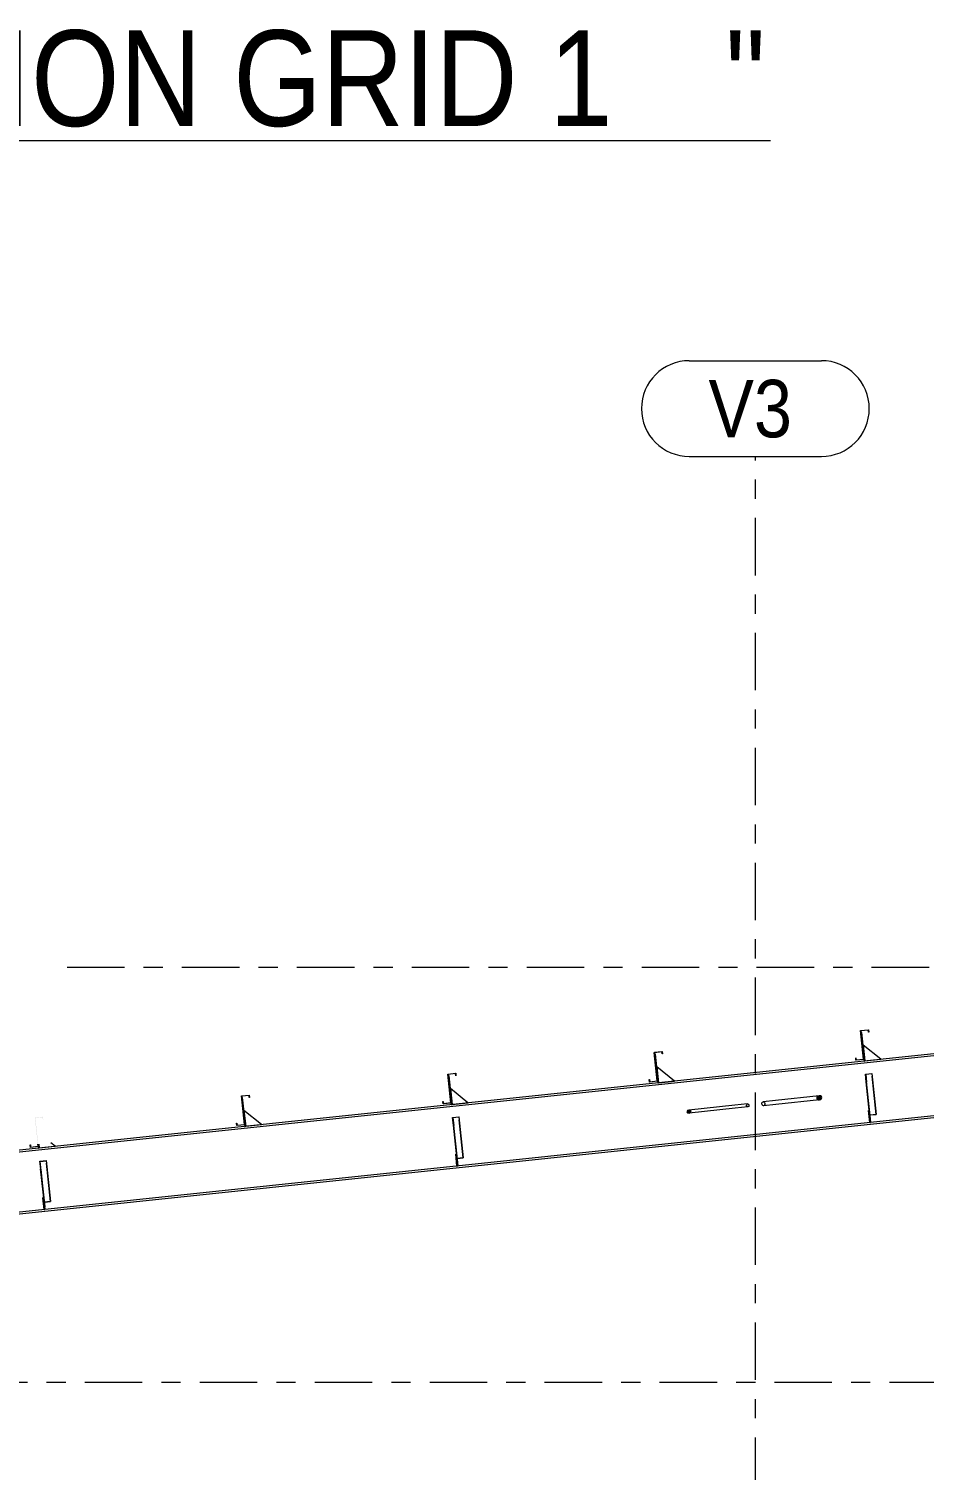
# Model space of a CAD drawing. Header units: millimetres. Extents: x -49 to 773, y -79 to 495.
# Drawn here: x 257.1 to 303.8, y 87.3 to 162.5 of the extents above; entities that cross this region are included whole.
import ezdxf

# ---------------------------------------------------------------- set-up
doc = ezdxf.new("R2010")
doc.units = ezdxf.units.MM
for name, pattern in [('XKITLINE00', [0]), ('XKITLINE02', [4, 2, -2]), ('XKITLINE03', [6, 3, -1, 1, -1])]:
    doc.linetypes.add(name, pattern=pattern)
for name, color, linetype, lineweight in [('OtherObjectType', 7, 'Continuous', 0), ('Part', 2, 'Continuous', 0), ('S-grid', 1, 'Continuous', 0)]:
    doc.layers.add(name, color=color, linetype=linetype, lineweight=lineweight)
doc.styles.add('ARIAL', font='ARIAL.TTF')

# ---------------------------------------------------------------- blocks, each defined once
blk = doc.blocks.new('*A9')
at = {"layer": 'Part'}
blk.add_hatch(color=3, dxfattribs=at).paths.add_polyline_path([(257.651, 103.422), (257.983, 103.457), (257.985, 103.436), (257.67, 103.403), (257.712, 103.004), (257.696, 103.002)], flags=17)
blk = doc.blocks.new('*A27')
at = {"layer": 'Part'}
blk.add_hatch(color=3, dxfattribs=at).paths.add_polyline_path([(257.397, 105.691), (257.811, 105.734), (257.825, 105.61), (257.81, 105.609), (257.798, 105.718), (257.414, 105.677), (257.571, 104.184), (257.157, 104.14), (257.144, 104.265), (257.159, 104.266), (257.17, 104.157), (257.555, 104.197)], flags=17)
blk = doc.blocks.new('*A28')
at = {"layer": 'Part'}
blk.add_hatch(color=3, dxfattribs=at).paths.add_polyline_path([(257.397, 105.691), (257.811, 105.734), (257.825, 105.61), (257.81, 105.609), (257.798, 105.718), (257.414, 105.677), (257.571, 104.184), (257.157, 104.14), (257.144, 104.265), (257.159, 104.266), (257.17, 104.157), (257.555, 104.197)], flags=17)
blk = doc.blocks.new('*A84')
at = {"layer": 'Part'}
blk.add_hatch(color=3, dxfattribs=at).paths.add_polyline_path([(291.524, 106.089), (291.603, 106.073), (291.641, 106.018), (291.616, 105.956), (291.542, 105.924), (291.463, 105.94), (291.425, 105.995), (291.45, 106.057)], flags=17)
blk = doc.blocks.new('*A85')
at = {"layer": 'Part'}
blk.add_hatch(color=3, dxfattribs=at).paths.add_polyline_path([(279.199, 105.695), (279.53, 105.73), (279.532, 105.709), (279.217, 105.675), (279.259, 105.277), (279.243, 105.275)], flags=17)
blk = doc.blocks.new('*A86')
at = {"layer": 'Part'}
blk.add_hatch(color=3, dxfattribs=at).paths.add_polyline_path([(300.746, 107.967), (301.077, 108.002), (301.079, 107.981), (300.765, 107.948), (300.807, 107.549), (300.79, 107.547)], flags=17)
blk = doc.blocks.new('*A91')
at = {"layer": 'Part'}
blk.add_hatch(color=3, dxfattribs=at).paths.add_polyline_path([(298.393, 106.821), (298.445, 106.788), (298.468, 106.738), (298.456, 106.684), (298.412, 106.641), (298.347, 106.62), (298.279, 106.627), (298.227, 106.66), (298.204, 106.71), (298.216, 106.764), (298.261, 106.807), (298.325, 106.828)], flags=17)
blk = doc.blocks.new('*A95')
at = {"layer": 'Part'}
blk.add_hatch(color=3, dxfattribs=at).paths.add_polyline_path([(300.491, 110.236), (300.906, 110.28), (300.919, 110.156), (300.904, 110.154), (300.892, 110.263), (300.508, 110.223), (300.665, 108.729), (300.251, 108.686), (300.238, 108.81), (300.253, 108.812), (300.264, 108.702), (300.649, 108.743)], flags=17)
blk = doc.blocks.new('*A96')
at = {"layer": 'Part'}
blk.add_hatch(color=3, dxfattribs=at).paths.add_polyline_path([(300.491, 110.236), (300.906, 110.28), (300.919, 110.156), (300.904, 110.154), (300.892, 110.263), (300.508, 110.223), (300.665, 108.729), (300.251, 108.686), (300.238, 108.81), (300.253, 108.812), (300.264, 108.702), (300.649, 108.743)], flags=17)
blk = doc.blocks.new('*A97')
at = {"layer": 'Part'}
blk.add_hatch(color=3, dxfattribs=at).paths.add_polyline_path([(289.718, 109.1), (290.132, 109.144), (290.145, 109.019), (290.13, 109.018), (290.119, 109.127), (289.734, 109.086), (289.892, 107.593), (289.477, 107.549), (289.464, 107.674), (289.479, 107.675), (289.491, 107.566), (289.875, 107.606)], flags=17)
blk = doc.blocks.new('*A98')
at = {"layer": 'Part'}
blk.add_hatch(color=3, dxfattribs=at).paths.add_polyline_path([(289.718, 109.1), (290.132, 109.144), (290.145, 109.019), (290.13, 109.018), (290.119, 109.127), (289.734, 109.086), (289.892, 107.593), (289.477, 107.549), (289.464, 107.674), (289.479, 107.675), (289.491, 107.566), (289.875, 107.606)], flags=17)
blk = doc.blocks.new('*A99')
at = {"layer": 'Part'}
blk.add_hatch(color=3, dxfattribs=at).paths.add_polyline_path([(278.944, 107.963), (279.359, 108.007), (279.372, 107.883), (279.357, 107.881), (279.345, 107.991), (278.961, 107.95), (279.118, 106.457), (278.704, 106.413), (278.691, 106.537), (278.706, 106.539), (278.717, 106.43), (279.102, 106.47)], flags=17)
blk = doc.blocks.new('*A100')
at = {"layer": 'Part'}
blk.add_hatch(color=3, dxfattribs=at).paths.add_polyline_path([(278.944, 107.963), (279.359, 108.007), (279.372, 107.883), (279.357, 107.881), (279.345, 107.991), (278.961, 107.95), (279.118, 106.457), (278.704, 106.413), (278.691, 106.537), (278.706, 106.539), (278.717, 106.43), (279.102, 106.47)], flags=17)
blk = doc.blocks.new('*A101')
at = {"layer": 'Part'}
blk.add_hatch(color=3, dxfattribs=at).paths.add_polyline_path([(268.171, 106.827), (268.585, 106.871), (268.598, 106.746), (268.583, 106.745), (268.572, 106.854), (268.187, 106.814), (268.345, 105.32), (267.93, 105.277), (267.917, 105.401), (267.932, 105.403), (267.944, 105.293), (268.328, 105.334)], flags=17)
blk = doc.blocks.new('*A102')
at = {"layer": 'Part'}
blk.add_hatch(color=3, dxfattribs=at).paths.add_polyline_path([(268.171, 106.827), (268.585, 106.871), (268.598, 106.746), (268.583, 106.745), (268.572, 106.854), (268.187, 106.814), (268.345, 105.32), (267.93, 105.277), (267.917, 105.401), (267.932, 105.403), (267.944, 105.293), (268.328, 105.334)], flags=17)
blk = doc.blocks.new('*A398')
at = {"layer": 'S-grid', "color": 1, "linetype": 'XKITLINE03', "lineweight": 0}
blk.add_line((259.068, 113.542), (435.099, 113.542), dxfattribs=at)
blk = doc.blocks.new('*A399')
at = {"layer": 'S-grid', "color": 1, "linetype": 'XKITLINE03', "lineweight": 0}
blk.add_line((-10, 91.875), (568.216, 91.875), dxfattribs=at)
blk = doc.blocks.new('*A401')
at = {"layer": 'Part', "color": 2, "linetype": 'XKITLINE00', "lineweight": 0}
for p, q in [((312.084, 109.85), (239.45, 102.189)), ((312.095, 109.742), (239.462, 102.081)), ((312.093, 109.767), (312.095, 109.742)), ((312.422, 106.643), (247.476, 99.793)), ((312.434, 106.535), (247.487, 99.685)), ((312.422, 106.643), (312.434, 106.535)), ((247.145, 99.758), (239.788, 98.982)), ((247.156, 99.65), (239.8, 98.874))]:
    blk.add_line(p, q, dxfattribs=at)
at = {"layer": 'Part', "color": 7, "linetype": 'XKITLINE02', "lineweight": 0}
for p, q in [((312.084, 109.85), (312.093, 109.767)), ((312.095, 109.742), (312.422, 106.643)), ((239.45, 102.189), (239.8, 98.874)), ((247.476, 99.793), (247.145, 99.758)), ((247.487, 99.685), (247.156, 99.65))]:
    blk.add_line(p, q, dxfattribs=at)
blk = doc.blocks.new('*A489')
at = {"layer": 'Part', "color": 7, "linetype": 'XKITLINE02', "lineweight": 0}
for p, q in [((257.559, 104.3), (257.571, 104.184)), ((257.58, 104.101), (257.621, 104.106))]:
    blk.add_line(p, q, dxfattribs=at)
at = {"layer": 'Part', "color": 2, "linetype": 'XKITLINE00', "lineweight": 0}
for p, q in [((257.571, 104.184), (257.58, 104.101)), ((257.621, 104.106), (257.6, 104.304))]:
    blk.add_line(p, q, dxfattribs=at)
blk = doc.blocks.new('*A490')
at = {"layer": 'Part', "color": 7, "linetype": 'XKITLINE02', "lineweight": 0}
for p, q in [((257.853, 101.515), (257.811, 101.511)), ((257.811, 101.511), (257.877, 100.89)), ((257.918, 100.894), (257.853, 101.515)), ((257.864, 101.014), (257.905, 101.018)), ((257.877, 100.89), (257.918, 100.894))]:
    blk.add_line(p, q, dxfattribs=at)
blk = doc.blocks.new('*A491')
at = {"layer": 'Part', "color": 2, "linetype": 'XKITLINE00', "lineweight": 0}
for p, q in [((257.811, 101.511), (257.853, 101.515)), ((257.877, 100.89), (257.811, 101.511)), ((257.88, 101.256), (257.918, 100.894))]:
    blk.add_line(p, q, dxfattribs=at)
at = {"layer": 'Part', "color": 7, "linetype": 'XKITLINE02', "lineweight": 0}
for p, q in [((257.853, 101.515), (257.88, 101.256)), ((257.864, 101.014), (257.905, 101.018)), ((257.918, 100.894), (257.877, 100.89))]:
    blk.add_line(p, q, dxfattribs=at)
blk = doc.blocks.new('*A492')
at = {"layer": 'Part', "color": 7, "linetype": 'XKITLINE02', "lineweight": 0}
for p, q in [((257.903, 101.034), (257.651, 103.422)), ((257.92, 101.035), (257.67, 103.403)), ((258.209, 101.317), (257.983, 103.457)), ((257.876, 101.295), (258.207, 101.33)), ((257.894, 101.284), (258.209, 101.317)), ((257.903, 101.034), (257.92, 101.035))]:
    blk.add_line(p, q, dxfattribs=at)
blk = doc.blocks.new('*A493')
at = {"layer": 'Part', "color": 2, "linetype": 'XKITLINE00', "lineweight": 0}
for p, q in [((257.651, 103.422), (257.983, 103.457)), ((257.696, 103.002), (257.651, 103.422)), ((257.67, 103.403), (257.985, 103.436)), ((257.92, 101.035), (257.67, 103.403)), ((257.983, 103.457), (258.209, 101.317)), ((257.696, 103.002), (257.712, 103.004)), ((257.696, 103.002), (257.88, 101.256)), ((257.894, 101.284), (258.209, 101.317)), ((257.903, 101.034), (257.92, 101.035))]:
    blk.add_line(p, q, dxfattribs=at)
at = {"layer": 'Part', "color": 7, "linetype": 'XKITLINE02', "lineweight": 0}
for p, q in [((257.876, 101.295), (258.207, 101.33)), ((257.88, 101.256), (257.903, 101.034))]:
    blk.add_line(p, q, dxfattribs=at)
blk = doc.blocks.new('*A496')
at = {"layer": 'Part', "color": 7, "linetype": 'XKITLINE02', "lineweight": 0}
for p, q in [((257.6, 104.304), (257.621, 104.106)), ((257.621, 104.106), (258.45, 104.193))]:
    blk.add_line(p, q, dxfattribs=at)
at = {"layer": 'Part', "color": 2, "linetype": 'XKITLINE00', "lineweight": 0}
blk.add_line((258.45, 104.193), (258.23, 104.371), dxfattribs=at)
blk = doc.blocks.new('*A578')
at = {"layer": 'Part', "color": 2, "linetype": 'XKITLINE00', "lineweight": 0}
for p, q in [((257.144, 104.265), (257.159, 104.266)), ((257.144, 104.256), (257.144, 104.265)), ((257.157, 104.14), (257.144, 104.256)), ((257.571, 104.184), (257.157, 104.14)), ((257.159, 104.266), (257.159, 104.258)), ((257.159, 104.258), (257.17, 104.157)), ((257.17, 104.157), (257.555, 104.197)), ((257.555, 104.197), (257.544, 104.298)), ((257.559, 104.3), (257.571, 104.184))]:
    blk.add_line(p, q, dxfattribs=at)
blk = doc.blocks.new('*A579')
at = {"layer": 'Part', "color": 2, "linetype": 'XKITLINE00', "lineweight": 0}
for p, q in [((257.144, 104.265), (257.159, 104.266)), ((257.144, 104.256), (257.144, 104.265)), ((257.157, 104.14), (257.144, 104.256)), ((257.571, 104.184), (257.157, 104.14)), ((257.159, 104.266), (257.159, 104.258)), ((257.159, 104.258), (257.17, 104.157)), ((257.17, 104.157), (257.555, 104.197)), ((257.555, 104.197), (257.544, 104.298)), ((257.559, 104.3), (257.571, 104.184))]:
    blk.add_line(p, q, dxfattribs=at)
blk = doc.blocks.new('*A684')
at = {"layer": 'S-grid', "color": 1, "linetype": 'XKITLINE03', "lineweight": 0}
blk.add_line((295, -10), (295, 140.208), dxfattribs=at)
at = {"layer": 'S-grid', "color": 3, "style": 'ARIAL', "width": 0.85}
blk.add_text('V3', height=3, dxfattribs=at).set_placement((292.553, 141.208))
blk = doc.blocks.new('*A780')
at = {"layer": 'Part', "color": 2, "linetype": 'XKITLINE00', "lineweight": 0}
for p, q in [((268.171, 106.827), (268.585, 106.871)), ((268.572, 106.854), (268.187, 106.814)), ((268.583, 106.745), (268.572, 106.854)), ((268.585, 106.871), (268.598, 106.746)), ((268.328, 105.334), (268.171, 106.827)), ((268.187, 106.814), (268.345, 105.32)), ((268.598, 106.746), (268.583, 106.745)), ((267.917, 105.401), (267.932, 105.403)), ((267.93, 105.277), (267.917, 105.401)), ((267.932, 105.403), (267.944, 105.293)), ((268.345, 105.32), (267.93, 105.277)), ((267.944, 105.293), (268.328, 105.334))]:
    blk.add_line(p, q, dxfattribs=at)
blk = doc.blocks.new('*A781')
at = {"layer": 'Part', "color": 2, "linetype": 'XKITLINE00', "lineweight": 0}
for p, q in [((293.928, 106.343), (291.524, 106.089)), ((293.945, 106.177), (291.542, 105.924)), ((291.45, 106.057), (291.425, 105.995)), ((291.425, 105.995), (291.463, 105.94)), ((291.524, 106.089), (291.45, 106.057)), ((291.463, 105.94), (291.542, 105.924)), ((291.603, 106.073), (291.524, 106.089)), ((291.542, 105.924), (291.616, 105.956)), ((291.641, 106.018), (291.603, 106.073)), ((291.616, 105.956), (291.641, 106.018))]:
    blk.add_line(p, q, dxfattribs=at)
at = {"layer": 'Part', "color": 7, "linetype": 'XKITLINE02', "lineweight": 0}
for p, q in [((294.594, 106.413), (293.928, 106.343)), ((294.612, 106.247), (293.945, 106.177)), ((294.539, 106.324), (294.552, 106.384)), ((294.564, 106.267), (294.539, 106.324)), ((294.552, 106.384), (294.594, 106.413)), ((294.612, 106.247), (294.564, 106.267)), ((294.594, 106.413), (294.642, 106.394)), ((294.654, 106.276), (294.612, 106.247)), ((294.642, 106.394), (294.666, 106.337)), ((294.666, 106.337), (294.654, 106.276))]:
    blk.add_line(p, q, dxfattribs=at)
blk = doc.blocks.new('*A782')
at = {"layer": 'Part', "color": 2, "linetype": 'XKITLINE00', "lineweight": 0}
blk.add_line((269.224, 105.329), (268.307, 106.071), dxfattribs=at)
at = {"layer": 'Part', "color": 7, "linetype": 'XKITLINE02', "lineweight": 0}
for p, q in [((268.307, 106.071), (268.395, 105.242)), ((268.395, 105.242), (269.224, 105.329))]:
    blk.add_line(p, q, dxfattribs=at)
blk = doc.blocks.new('*A783')
at = {"layer": 'Part', "color": 2, "linetype": 'XKITLINE00', "lineweight": 0}
for p, q in [((268.237, 106.734), (268.196, 106.729)), ((268.395, 105.242), (268.237, 106.734)), ((268.345, 105.32), (268.353, 105.237))]:
    blk.add_line(p, q, dxfattribs=at)
at = {"layer": 'Part', "color": 7, "linetype": 'XKITLINE02', "lineweight": 0}
for p, q in [((268.196, 106.729), (268.345, 105.32)), ((268.353, 105.237), (268.395, 105.242))]:
    blk.add_line(p, q, dxfattribs=at)
blk = doc.blocks.new('*A784')
at = {"layer": 'Part', "color": 2, "linetype": 'XKITLINE00', "lineweight": 0}
blk.add_line((279.997, 106.466), (279.081, 107.207), dxfattribs=at)
at = {"layer": 'Part', "color": 7, "linetype": 'XKITLINE02', "lineweight": 0}
for p, q in [((279.081, 107.207), (279.168, 106.378)), ((279.168, 106.378), (279.997, 106.466))]:
    blk.add_line(p, q, dxfattribs=at)
blk = doc.blocks.new('*A785')
at = {"layer": 'Part', "color": 2, "linetype": 'XKITLINE00', "lineweight": 0}
for p, q in [((279.011, 107.87), (278.97, 107.866)), ((279.168, 106.378), (279.011, 107.87)), ((279.118, 106.457), (279.127, 106.374))]:
    blk.add_line(p, q, dxfattribs=at)
at = {"layer": 'Part', "color": 7, "linetype": 'XKITLINE02', "lineweight": 0}
for p, q in [((278.97, 107.866), (279.118, 106.457)), ((279.127, 106.374), (279.168, 106.378))]:
    blk.add_line(p, q, dxfattribs=at)
blk = doc.blocks.new('*A786')
at = {"layer": 'Part', "color": 7, "linetype": 'XKITLINE02', "lineweight": 0}
for p, q in [((279.4, 103.788), (279.358, 103.784)), ((279.358, 103.784), (279.424, 103.162)), ((279.465, 103.167), (279.4, 103.788)), ((279.411, 103.287), (279.452, 103.291)), ((279.424, 103.162), (279.465, 103.167))]:
    blk.add_line(p, q, dxfattribs=at)
blk = doc.blocks.new('*A787')
at = {"layer": 'Part', "color": 2, "linetype": 'XKITLINE00', "lineweight": 0}
for p, q in [((279.358, 103.784), (279.4, 103.788)), ((279.424, 103.162), (279.358, 103.784)), ((279.427, 103.528), (279.465, 103.167))]:
    blk.add_line(p, q, dxfattribs=at)
at = {"layer": 'Part', "color": 7, "linetype": 'XKITLINE02', "lineweight": 0}
for p, q in [((279.4, 103.788), (279.427, 103.528)), ((279.411, 103.287), (279.452, 103.291)), ((279.465, 103.167), (279.424, 103.162))]:
    blk.add_line(p, q, dxfattribs=at)
blk = doc.blocks.new('*A788')
at = {"layer": 'Part', "color": 7, "linetype": 'XKITLINE02', "lineweight": 0}
for p, q in [((279.451, 103.306), (279.199, 105.695)), ((279.467, 103.308), (279.217, 105.675)), ((279.756, 103.59), (279.53, 105.73)), ((279.423, 103.568), (279.754, 103.603)), ((279.441, 103.557), (279.756, 103.59)), ((279.451, 103.306), (279.467, 103.308))]:
    blk.add_line(p, q, dxfattribs=at)
blk = doc.blocks.new('*A789')
at = {"layer": 'Part', "color": 2, "linetype": 'XKITLINE00', "lineweight": 0}
for p, q in [((279.199, 105.695), (279.53, 105.73)), ((279.243, 105.275), (279.199, 105.695)), ((279.532, 105.709), (279.217, 105.675)), ((279.217, 105.675), (279.259, 105.277)), ((279.53, 105.73), (279.756, 103.59)), ((279.259, 105.277), (279.243, 105.275)), ((279.243, 105.275), (279.427, 103.528)), ((279.467, 103.308), (279.259, 105.277)), ((279.441, 103.557), (279.756, 103.59)), ((279.451, 103.306), (279.467, 103.308))]:
    blk.add_line(p, q, dxfattribs=at)
at = {"layer": 'Part', "color": 7, "linetype": 'XKITLINE02', "lineweight": 0}
for p, q in [((279.423, 103.568), (279.754, 103.603)), ((279.427, 103.528), (279.451, 103.306))]:
    blk.add_line(p, q, dxfattribs=at)
blk = doc.blocks.new('*A790')
at = {"layer": 'Part', "color": 2, "linetype": 'XKITLINE00', "lineweight": 0}
blk.add_line((290.771, 107.602), (289.855, 108.343), dxfattribs=at)
at = {"layer": 'Part', "color": 7, "linetype": 'XKITLINE02', "lineweight": 0}
for p, q in [((289.855, 108.343), (289.942, 107.515)), ((289.942, 107.515), (290.771, 107.602))]:
    blk.add_line(p, q, dxfattribs=at)
blk = doc.blocks.new('*A791')
at = {"layer": 'Part', "color": 2, "linetype": 'XKITLINE00', "lineweight": 0}
for p, q in [((289.785, 109.006), (289.743, 109.002)), ((289.942, 107.515), (289.785, 109.006)), ((289.892, 107.593), (289.901, 107.51))]:
    blk.add_line(p, q, dxfattribs=at)
at = {"layer": 'Part', "color": 7, "linetype": 'XKITLINE02', "lineweight": 0}
for p, q in [((289.743, 109.002), (289.892, 107.593)), ((289.901, 107.51), (289.942, 107.515))]:
    blk.add_line(p, q, dxfattribs=at)
blk = doc.blocks.new('*A792')
at = {"layer": 'Part', "color": 2, "linetype": 'XKITLINE00', "lineweight": 0}
blk.add_line((301.544, 108.738), (300.628, 109.48), dxfattribs=at)
at = {"layer": 'Part', "color": 7, "linetype": 'XKITLINE02', "lineweight": 0}
for p, q in [((300.628, 109.48), (300.716, 108.651)), ((300.716, 108.651), (301.544, 108.738))]:
    blk.add_line(p, q, dxfattribs=at)
blk = doc.blocks.new('*A793')
at = {"layer": 'Part', "color": 2, "linetype": 'XKITLINE00', "lineweight": 0}
for p, q in [((300.558, 110.143), (300.517, 110.138)), ((300.716, 108.651), (300.558, 110.143)), ((300.665, 108.729), (300.674, 108.647))]:
    blk.add_line(p, q, dxfattribs=at)
at = {"layer": 'Part', "color": 7, "linetype": 'XKITLINE02', "lineweight": 0}
for p, q in [((300.517, 110.138), (300.665, 108.729)), ((300.674, 108.647), (300.716, 108.651))]:
    blk.add_line(p, q, dxfattribs=at)
blk = doc.blocks.new('*A794')
at = {"layer": 'Part', "color": 7, "linetype": 'XKITLINE02', "lineweight": 0}
for p, q in [((300.947, 106.061), (300.905, 106.057)), ((300.905, 106.057), (300.971, 105.435)), ((301.012, 105.439), (300.947, 106.061)), ((300.958, 105.559), (300.999, 105.564)), ((300.971, 105.435), (301.012, 105.439))]:
    blk.add_line(p, q, dxfattribs=at)
blk = doc.blocks.new('*A795')
at = {"layer": 'Part', "color": 2, "linetype": 'XKITLINE00', "lineweight": 0}
for p, q in [((300.905, 106.057), (300.947, 106.061)), ((300.971, 105.435), (300.905, 106.057)), ((300.974, 105.801), (301.012, 105.439))]:
    blk.add_line(p, q, dxfattribs=at)
at = {"layer": 'Part', "color": 7, "linetype": 'XKITLINE02', "lineweight": 0}
for p, q in [((300.947, 106.061), (300.974, 105.801)), ((300.958, 105.559), (300.999, 105.564)), ((301.012, 105.439), (300.971, 105.435))]:
    blk.add_line(p, q, dxfattribs=at)
blk = doc.blocks.new('*A796')
at = {"layer": 'Part', "color": 7, "linetype": 'XKITLINE02', "lineweight": 0}
for p, q in [((300.998, 105.579), (300.746, 107.967)), ((301.014, 105.581), (300.765, 107.948)), ((301.303, 105.863), (301.077, 108.002)), ((300.97, 105.841), (301.302, 105.876)), ((300.988, 105.829), (301.303, 105.863)), ((300.998, 105.579), (301.014, 105.581))]:
    blk.add_line(p, q, dxfattribs=at)
blk = doc.blocks.new('*A797')
at = {"layer": 'Part', "color": 2, "linetype": 'XKITLINE00', "lineweight": 0}
for p, q in [((300.746, 107.967), (301.077, 108.002)), ((300.79, 107.547), (300.746, 107.967)), ((301.079, 107.981), (300.765, 107.948)), ((300.765, 107.948), (300.807, 107.549)), ((301.077, 108.002), (301.303, 105.863)), ((300.807, 107.549), (300.79, 107.547)), ((300.79, 107.547), (300.974, 105.801)), ((301.014, 105.581), (300.807, 107.549)), ((300.988, 105.829), (301.303, 105.863)), ((300.998, 105.579), (301.014, 105.581))]:
    blk.add_line(p, q, dxfattribs=at)
at = {"layer": 'Part', "color": 7, "linetype": 'XKITLINE02', "lineweight": 0}
for p, q in [((300.97, 105.841), (301.302, 105.876)), ((300.974, 105.801), (300.998, 105.579))]:
    blk.add_line(p, q, dxfattribs=at)
blk = doc.blocks.new('*A806')
at = {"layer": 'Part', "color": 7, "linetype": 'XKITLINE02', "lineweight": 0}
for p, q in [((295.337, 106.408), (295.342, 106.461)), ((295.353, 106.357), (295.337, 106.408)), ((295.342, 106.461), (295.368, 106.502)), ((295.387, 106.322), (295.353, 106.357)), ((295.368, 106.502), (295.407, 106.52)), ((295.429, 106.313), (295.387, 106.322)), ((296.051, 106.588), (295.407, 106.52)), ((295.407, 106.52), (295.449, 106.51)), ((296.073, 106.381), (295.429, 106.313)), ((295.468, 106.331), (295.429, 106.313)), ((295.449, 106.51), (295.483, 106.475)), ((295.494, 106.372), (295.468, 106.331)), ((295.483, 106.475), (295.499, 106.425)), ((295.499, 106.425), (295.494, 106.372))]:
    blk.add_line(p, q, dxfattribs=at)
at = {"layer": 'Part', "color": 2, "linetype": 'XKITLINE00', "lineweight": 0}
for p, q in [((298.325, 106.828), (296.051, 106.588)), ((298.347, 106.62), (296.073, 106.381)), ((298.216, 106.764), (298.204, 106.71)), ((298.204, 106.71), (298.227, 106.66)), ((298.261, 106.807), (298.216, 106.764)), ((298.227, 106.66), (298.279, 106.627)), ((298.325, 106.828), (298.261, 106.807)), ((298.279, 106.627), (298.347, 106.62)), ((298.393, 106.821), (298.325, 106.828)), ((298.347, 106.62), (298.412, 106.641)), ((298.445, 106.788), (298.393, 106.821)), ((298.412, 106.641), (298.456, 106.684)), ((298.468, 106.738), (298.445, 106.788)), ((298.456, 106.684), (298.468, 106.738))]:
    blk.add_line(p, q, dxfattribs=at)
blk = doc.blocks.new('*A819')
at = {"layer": 'Part', "color": 2, "linetype": 'XKITLINE00', "lineweight": 0}
for p, q in [((300.491, 110.236), (300.906, 110.28)), ((300.649, 108.743), (300.491, 110.236)), ((300.892, 110.263), (300.508, 110.223)), ((300.508, 110.223), (300.665, 108.729)), ((300.904, 110.154), (300.892, 110.263)), ((300.919, 110.156), (300.904, 110.154)), ((300.906, 110.28), (300.919, 110.156)), ((300.238, 108.81), (300.253, 108.812)), ((300.251, 108.686), (300.238, 108.81)), ((300.665, 108.729), (300.251, 108.686)), ((300.253, 108.812), (300.264, 108.702)), ((300.264, 108.702), (300.649, 108.743))]:
    blk.add_line(p, q, dxfattribs=at)
blk = doc.blocks.new('*A820')
at = {"layer": 'Part', "color": 2, "linetype": 'XKITLINE00', "lineweight": 0}
for p, q in [((300.491, 110.236), (300.906, 110.28)), ((300.649, 108.743), (300.491, 110.236)), ((300.892, 110.263), (300.508, 110.223)), ((300.508, 110.223), (300.665, 108.729)), ((300.904, 110.154), (300.892, 110.263)), ((300.919, 110.156), (300.904, 110.154)), ((300.906, 110.28), (300.919, 110.156)), ((300.238, 108.81), (300.253, 108.812)), ((300.251, 108.686), (300.238, 108.81)), ((300.665, 108.729), (300.251, 108.686)), ((300.253, 108.812), (300.264, 108.702)), ((300.264, 108.702), (300.649, 108.743))]:
    blk.add_line(p, q, dxfattribs=at)
blk = doc.blocks.new('*A821')
at = {"layer": 'Part', "color": 2, "linetype": 'XKITLINE00', "lineweight": 0}
for p, q in [((289.718, 109.1), (290.132, 109.144)), ((290.119, 109.127), (289.734, 109.086)), ((290.13, 109.018), (290.119, 109.127)), ((290.132, 109.144), (290.145, 109.019)), ((289.875, 107.606), (289.718, 109.1)), ((289.734, 109.086), (289.892, 107.593)), ((290.145, 109.019), (290.13, 109.018)), ((289.464, 107.674), (289.479, 107.675)), ((289.477, 107.549), (289.464, 107.674)), ((289.479, 107.675), (289.491, 107.566)), ((289.491, 107.566), (289.875, 107.606)), ((289.892, 107.593), (289.477, 107.549))]:
    blk.add_line(p, q, dxfattribs=at)
blk = doc.blocks.new('*A822')
at = {"layer": 'Part', "color": 2, "linetype": 'XKITLINE00', "lineweight": 0}
for p, q in [((289.718, 109.1), (290.132, 109.144)), ((290.119, 109.127), (289.734, 109.086)), ((290.13, 109.018), (290.119, 109.127)), ((290.132, 109.144), (290.145, 109.019)), ((289.875, 107.606), (289.718, 109.1)), ((289.734, 109.086), (289.892, 107.593)), ((290.145, 109.019), (290.13, 109.018)), ((289.464, 107.674), (289.479, 107.675)), ((289.477, 107.549), (289.464, 107.674)), ((289.479, 107.675), (289.491, 107.566)), ((289.491, 107.566), (289.875, 107.606)), ((289.892, 107.593), (289.477, 107.549))]:
    blk.add_line(p, q, dxfattribs=at)
blk = doc.blocks.new('*A823')
at = {"layer": 'Part', "color": 2, "linetype": 'XKITLINE00', "lineweight": 0}
for p, q in [((278.944, 107.963), (279.359, 108.007)), ((279.102, 106.47), (278.944, 107.963)), ((279.345, 107.991), (278.961, 107.95)), ((278.961, 107.95), (279.118, 106.457)), ((279.357, 107.881), (279.345, 107.991)), ((279.372, 107.883), (279.357, 107.881)), ((279.359, 108.007), (279.372, 107.883)), ((278.691, 106.537), (278.706, 106.539)), ((278.704, 106.413), (278.691, 106.537)), ((279.118, 106.457), (278.704, 106.413)), ((278.706, 106.539), (278.717, 106.43)), ((278.717, 106.43), (279.102, 106.47))]:
    blk.add_line(p, q, dxfattribs=at)
blk = doc.blocks.new('*A824')
at = {"layer": 'Part', "color": 2, "linetype": 'XKITLINE00', "lineweight": 0}
for p, q in [((278.944, 107.963), (279.359, 108.007)), ((279.102, 106.47), (278.944, 107.963)), ((279.345, 107.991), (278.961, 107.95)), ((278.961, 107.95), (279.118, 106.457)), ((279.357, 107.881), (279.345, 107.991)), ((279.372, 107.883), (279.357, 107.881)), ((279.359, 108.007), (279.372, 107.883)), ((278.691, 106.537), (278.706, 106.539)), ((278.704, 106.413), (278.691, 106.537)), ((279.118, 106.457), (278.704, 106.413)), ((278.706, 106.539), (278.717, 106.43)), ((278.717, 106.43), (279.102, 106.47))]:
    blk.add_line(p, q, dxfattribs=at)
blk = doc.blocks.new('*A825')
at = {"layer": 'Part', "color": 2, "linetype": 'XKITLINE00', "lineweight": 0}
for p, q in [((268.171, 106.827), (268.585, 106.871)), ((268.572, 106.854), (268.187, 106.814)), ((268.583, 106.745), (268.572, 106.854)), ((268.585, 106.871), (268.598, 106.746)), ((268.328, 105.334), (268.171, 106.827)), ((268.187, 106.814), (268.345, 105.32)), ((268.598, 106.746), (268.583, 106.745)), ((267.917, 105.401), (267.932, 105.403)), ((267.93, 105.277), (267.917, 105.401)), ((267.932, 105.403), (267.944, 105.293)), ((268.345, 105.32), (267.93, 105.277)), ((267.944, 105.293), (268.328, 105.334))]:
    blk.add_line(p, q, dxfattribs=at)
blk = doc.blocks.new('*A874')
at = {"layer": 'S-grid', "color": 1, "linetype": 'XKITLINE00', "lineweight": 0}
for p, q in [((291.553, 145.208), (298.447, 145.208)), ((291.553, 140.208), (298.447, 140.208))]:
    blk.add_line(p, q, dxfattribs=at)
for centre, start, end in [((291.553, 142.708), 90, 270), ((298.447, 142.708), 270, 90)]:
    blk.add_arc(centre, 2.5, start, end, dxfattribs=at)
blk = doc.blocks.new('*A998')
at = {"layer": 'OtherObjectType', "color": 5, "linetype": 'XKITLINE00', "lineweight": 0}
blk.add_line((239.711, 156.708), (295.795, 156.708), dxfattribs=at)
at = {"layer": 'OtherObjectType', "color": 7, "style": 'ARIAL', "width": 0.85}
for s, p in [('SECTION GRID 1', (239.711, 157.458)), ('"', (293.429, 157.458))]:
    blk.add_text(s, height=5, dxfattribs=at).set_placement(p)

msp = doc.modelspace()

# ---------------------------------------------------------------- block references
at = {"lineweight": 0}
for name in ['*A998', '*A874', '*A684', '*A398', '*A95', '*A96', '*A819', '*A820', '*A793', '*A401', '*A97', '*A98', '*A821', '*A822', '*A792', '*A791', '*A99', '*A100', '*A823', '*A824', '*A785', '*A790', '*A86', '*A796', '*A797', '*A101', '*A102', '*A780', '*A825', '*A784', '*A783', '*A781', '*A806', '*A91', '*A27', '*A28', '*A782', '*A85', '*A788', '*A789', '*A84', '*A794', '*A795', '*A578', '*A579', '*A489', '*A496', '*A9', '*A492', '*A493', '*A786', '*A787', '*A490', '*A491', '*A399']:
    msp.add_blockref(name, (0, 0), dxfattribs=at)

doc.saveas('drawing.dxf')
